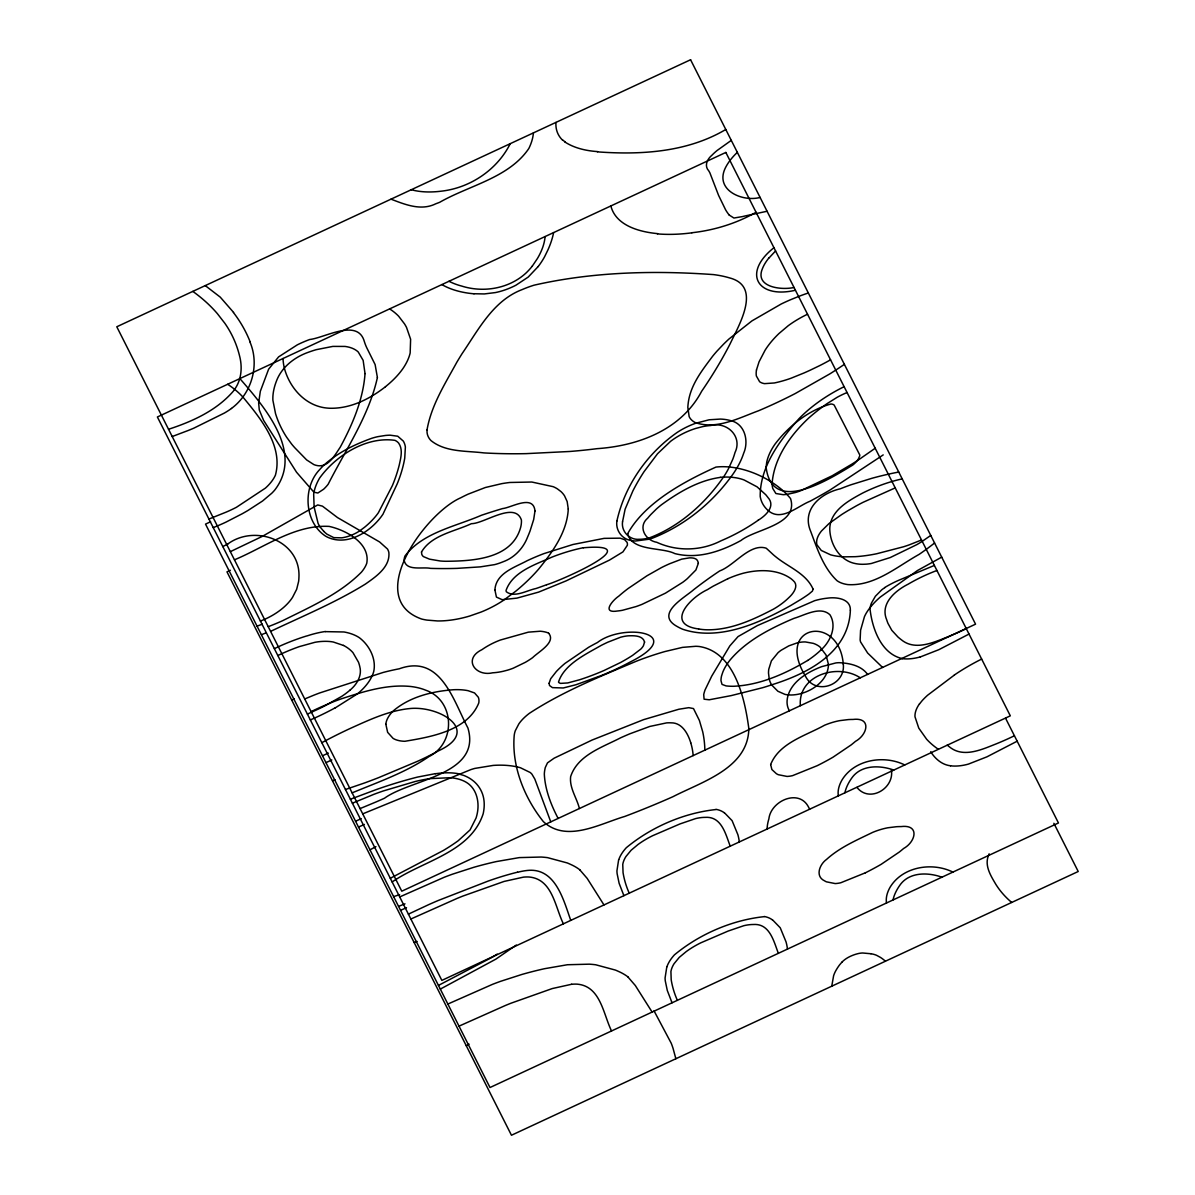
<?xml version="1.0" encoding="UTF-8"?>
<svg xmlns="http://www.w3.org/2000/svg" width="1195" height="1195" viewBox="0 0 1195 1195"><rect width="100%" height="100%" fill="white"/><g stroke="black" fill="none" stroke-linecap="round" stroke-linejoin="round"><path stroke-width="1.5" d="M831.75 986.189L833.602 975.762A45.305 24.483 -24.2 0 1 836.291 969.847A61.05 32.982 -24.2 0 1 839.652 964.798L841.833 962.259M756.48 369.942L759.064 361.801L765.099 350.21A85.069 45.963 -24.2 0 1 778.976 333.524L788.267 325.682A67.532 36.477 -24.2 0 1 807.536 314.225M988.519 855.411C984.277 865.613 990.804 875.816 995.838 884.345A239.657 129.463 -24.2 0 0 1011.702 902.449M618.652 859.683L616.934 870.856A119.5 64.56 -24.2 0 0 617.128 873.694L619.13 883.329L623.895 895.667M666.81 966.815L665.077 977.988A119.5 64.56 -24.2 0 0 665.271 980.826L667.288 990.461L672.038 1002.799M988.818 854.619L989.146 853.813M383.505 513.058L397.158 483.96A245.02 132.361 -24.2 0 0 404.746 458.103L405.374 446.99A53.551 28.934 -24.2 0 0 403.312 441.089L397.741 436.22L390.153 435.189A46.351 25.05 -24.2 0 0 385.477 435.458L377.874 436.653A41.183 22.242 -24.2 0 0 371.735 438.296C354.646 444.435 337.841 452.591 324.248 464.855A52.64 28.441 -24.2 0 0 319.767 469.486C302.529 487.306 304.277 521.797 325.159 535.868A60.004 32.414 -24.2 0 0 327.654 537.242C345.146 545.323 364.834 534.897 376.828 521.916A58.435 31.563 -24.2 0 0 383.296 513.686M510.235 143.684C497.15 169.869 470.083 188.003 441.104 191.2A77.361 41.795 -24.2 0 1 411.304 189.721M919.508 703.915L922.271 700.524A61.184 33.057 -24.2 0 1 927.589 695.251L954.432 675.011M532.253 266.186L537.391 258.553A96.451 52.102 -24.2 0 0 545.099 236.58M538.198 266.53L528.22 277.061L515.941 285.202A44.484 24.034 -24.2 0 1 495.462 292.566L484.348 293.94L474.012 293.746M769.236 257.732L775.585 250.935M821.294 649.662C830.495 641.342 837.187 626.24 829.928 614.753C820.293 605.76 804.653 615.276 794.197 618.278A191.797 103.621 -24.2 0 0 787.595 621.101C766.548 630.512 745.426 641.924 730.294 659.745A62.484 33.759 -24.2 0 0 722.826 672.068L721.586 675.802A48.472 26.185 -24.2 0 0 720.988 680.672L722.019 684.406L726.082 685.9A56.12 30.308 -24.2 0 0 733.7 686.274C760.154 685.064 785.19 673.831 807.641 660.462M773.957 247.709C741.901 272.998 757.391 299.153 795.422 290.251M349.791 690.307C356.707 684.72 362.294 675.713 359.77 666.571A126.207 68.19 -24.2 0 0 358.485 662.194L352.988 652.694A82.545 44.588 -24.2 0 0 343.473 645.419M516.315 945.051L495.776 959.182L440.313 989.101M385.492 386.702C369.748 399.07 350.434 408.705 329.999 408.257A52.446 28.336 -24.2 0 1 321.276 407.122C302.768 402.775 289.28 386.284 284.44 368.448A158.472 85.607 -24.2 0 1 283.006 358.515M231.471 408.436C251.577 393.693 259.853 365.252 250.039 342.173M930.756 535.435L922.047 541.454A76.689 41.422 -24.2 0 1 916.819 544.636L890.23 557.557L871.409 563.472A35.133 18.971 -24.2 0 1 866.076 564.174L862.939 564.294A39.749 21.48 -24.2 0 1 855.232 563.547C839.637 560.5 830.122 544.173 829.778 529.161C829.838 510.877 848.36 500.765 862.402 493.191A95.495 51.594 -24.2 0 1 902.195 478.881M875.203 448.244L859.758 458.999A339.007 183.149 -24.2 0 1 852.08 464.018L832.168 475.774L800.59 490.772A34.789 18.791 -24.2 0 1 795.228 492.564L787.834 494.192A40.869 22.078 -24.2 0 1 783.322 494.7L775.884 493.52L772.807 488.531A65.785 35.536 -24.2 0 1 772.075 483.841C773.927 458.043 790.343 435.249 808.686 418.071A125.355 67.712 -24.2 0 1 827.149 403.581L837.172 397.293A54.298 29.337 -24.2 0 1 847.061 392.528M883.21 454.907L830.122 489.95A298.929 161.489 -24.2 0 1 810.001 501.258C797.364 506.217 780.753 522.588 767.504 509.951A82.873 44.768 -24.2 0 1 764.919 507.143A77.107 41.661 -24.2 0 1 760.199 496.403C759.93 466.528 780.051 440.163 798.947 418.728A102.815 55.538 -24.2 0 1 844.103 386.702M758.093 520.288C765.577 515.792 776.078 506.232 767.862 497.404A191.11 103.248 -24.2 0 0 765.741 494.715L757.092 486.858L744.216 480.031A61.483 33.221 -24.2 0 0 720.346 477.298M884.808 587.641L884.18 588.059A27.321 14.758 -24.2 0 0 881.761 589.822L875.382 596.26L871.439 603.131A46.008 24.856 -24.2 0 0 869.975 608.643C872.111 628.107 880.939 653.814 902.359 658.639M731.28 140.383L717.105 150.495A50.787 27.44 -24.2 0 0 711.832 155.32C707.291 159.054 704.019 165.776 708.71 170.78A125.953 68.04 -24.2 0 1 709.905 172.902L718.628 195.487L725.559 209.722A142.534 77.003 -24.2 0 0 729.219 215.07M291.804 700.24L294.373 698.657M969.025 634.067L938.822 649.692L920.225 656.981M1017.169 741.199L986.965 756.823L968.383 764.113A35.611 19.239 -24.2 0 1 950.488 765.801M469.112 1044.146L466.289 1045.789M756.062 212.277C736.389 223.465 714.356 230.247 691.89 232.741M725.783 129.493C687.215 152.303 641.028 155.036 597.366 151.855M335.272 707.873L357.544 693.787A47.561 25.692 -24.2 0 0 361.502 690.262L362.742 689.052A52.46 28.336 -24.2 0 0 372.945 673.92A49.488 26.738 -24.2 0 0 373.796 671.231C376.32 658.714 369.374 645.39 359.546 637.846A68.548 37.03 -24.2 0 0 355.348 635.456A70.161 37.911 -24.2 0 0 343.996 631.976L325.339 631.632M392.169 881.97C422.358 860.893 470.337 852.797 483.153 813.84A106.669 57.629 -24.2 0 0 483.99 800.545C483.138 792.3 478.627 784.562 471.846 779.782A75.18 40.615 -24.2 0 0 463.869 775.465L458.492 773.897M410.871 919.015L457.087 898.416A175.919 95.032 -24.2 0 1 462.868 896.071L504.096 881.432L523.5 877.13A33.998 18.373 -24.2 0 1 529.131 877.01C552.478 879.117 555.033 906.841 563.383 923.825M459.014 1026.147L505.246 1005.548A175.919 95.032 -24.2 0 1 511.012 1003.202L552.254 988.564L571.643 984.262M227.707 544.069C254.923 523.768 301.14 540.723 298.914 577.723A100.007 54.029 -24.2 0 1 298.601 581.517L296.674 589.269L292.566 597.306A44.081 23.81 -24.2 0 1 260.39 621.056M390.302 878.28L443.3 850.511A119.186 64.396 -24.2 0 0 458.178 840.757L470.053 829.942L476.058 818.037A95.719 51.714 -24.2 0 0 477.806 809.971C478.837 800.665 476.372 790.209 468.828 784.084A57.315 30.965 -24.2 0 0 450.47 777.706L430.14 778.602A100.634 54.372 -24.2 0 0 415.248 781.485L383.505 790.896A167.614 90.551 -24.2 0 0 374.11 794.242L352.391 803.204M438.445 985.427L491.444 957.643A119.186 64.396 -24.2 0 0 497.165 954.118M865.374 872.813L840.772 882.761A21.809 11.786 -24.2 0 1 835.185 883.568L826.387 881.82A57.24 30.921 -24.2 0 1 824.535 880.82C814.841 876.279 819.71 864.239 826.522 859.444C839.816 847.345 856.651 840.175 872.634 832.392A43.976 23.751 -24.2 0 1 887.915 827.762L896.474 826.716A60.512 32.683 -24.2 0 1 901.09 826.582C919.866 824.251 915.848 841.743 903.659 848.465A132.092 71.371 -24.2 0 1 899.357 852.005L881.133 864.343A163.401 88.281 -24.2 0 1 865.374 872.813M234.459 559.813C264.961 547.116 294.717 524.545 329.133 526.397C345.758 530.057 370.39 543.038 366.775 563.203A37.389 20.195 -24.2 0 1 361.428 572.166C339.499 594.259 310.207 606.911 282.737 620.653A137.739 74.419 -24.2 0 1 268.218 626.673M408.406 914.145L428.811 904.585A282.871 152.826 -24.2 0 1 438.192 900.507L487.948 881.148A172.782 93.344 -24.2 0 1 517.525 872.186M399.713 896.922L444.196 877.279A172.155 93.001 -24.2 0 1 452.457 874.187L473.758 867.316A233.264 126.028 -24.2 0 1 496.313 861.58L519.272 857.607L541.126 857.039A99.319 53.655 -24.2 0 1 547.594 857.651L567.296 862.954A169.018 91.313 -24.2 0 1 570.418 864.329A102.815 55.553 -24.2 0 1 580.143 870.035M447.856 1004.054L492.34 984.411A172.155 93.001 -24.2 0 1 500.6 981.319L521.916 974.448A233.264 126.028 -24.2 0 1 544.472 968.712L567.431 964.738L589.269 964.171A99.319 53.655 -24.2 0 1 595.737 964.783L615.44 970.086A169.018 91.313 -24.2 0 1 618.577 971.46A102.815 55.553 -24.2 0 1 628.301 977.166M210.604 521.752L205.525 524.112L490.01 1087.525L1058.456 822.967L1005.592 718.27M230.366 570.269L226.975 571.852L511.46 1135.25L1078.219 871.499L1053.87 823.295M361.278 818.665L355.557 821.234M270.593 631.378C302.484 616.232 335.332 602.683 365.431 584.056C375.902 576.707 390.227 567.013 388.868 552.553A40.481 21.869 -24.2 0 0 387.479 549.013L379.607 541.962L337.573 517.614L322.456 506.157L317.721 504.932L262.392 536.331L230.336 551.657M727.919 578.679L713.325 586.103A103.293 55.806 -24.2 0 0 707.44 589.643C689.515 597.888 664.943 624.462 698.612 628.958M941.72 557.139L917.446 570.538L880.312 597.052A62.484 33.759 -24.2 0 0 866.375 612.945A54.686 29.546 -24.2 0 0 864.433 616.725L860.579 630.288L860.131 639.967A49.802 26.902 -24.2 0 0 860.624 642.014L867.645 653.038L882.567 667.437M400.534 910.336L406.524 907.707M307.414 714.102L318.811 708.844A261.765 141.413 -24.2 0 0 325.04 705.767L341.561 696.461A49.802 26.902 -24.2 0 0 349.821 690.307M304.71 698.97L313.478 695.341A142.802 77.152 -24.2 0 1 319.677 692.951L383.192 672.441A156.56 84.576 -24.2 0 1 399.235 668.797C440.596 653.77 453.219 700.21 467.917 728.009C481.854 774.972 410.841 779.05 384.536 798.2A269.652 145.685 -24.2 0 1 375.693 802.099L360.068 808.597M921.524 539.991L909.305 544.83A91.328 49.339 -24.2 0 1 903.465 546.787L876.697 553.748A107.938 58.316 -24.2 0 1 855.247 556.691L844.103 556.84A72.626 39.241 -24.2 0 1 830.585 554.824L821.279 550.462L816.977 544.83A27.097 14.639 -24.2 0 1 816.663 543.396A30.816 16.655 -24.2 0 1 821.458 531.013L828.957 523.604L841.788 514.477A157.74 85.218 -24.2 0 1 847.718 510.803L856.382 505.829A120.74 65.232 -24.2 0 1 863.134 502.288L895.219 487.889M362.727 813.87L470.815 769.625A44.32 23.945 -24.2 0 1 474.803 768.415L493.162 765.412A85.428 46.157 -24.2 0 1 520.452 767.758L530.192 772.493A40.959 22.122 -24.2 0 1 531.939 774.181L534.837 779.095L550.761 821.861M352.122 792.868C378.232 782.023 405.389 772.672 428.885 756.629C456.221 743.2 454.907 700.33 425.853 690.247A83.082 44.887 -24.2 0 0 410.811 686.498C386.896 684.063 363.444 691.591 341.008 698.941A138.934 75.061 -24.2 0 0 331.388 702.57L321.156 706.917A153.931 83.157 -24.2 0 0 311.118 711.652M350.389 799.246L376.32 789.566A264.946 143.131 -24.2 0 1 417.593 777.064L435.428 773.643M398.547 906.378L405 903.838M262.317 624.163L257.059 626.18M546.638 584.713C557.393 581.965 650.394 541.918 583.354 547.788M934.37 565.429L899.566 579.919A63.23 34.162 -24.2 0 0 884.703 587.537M208.916 519.048L225.9 512.222A80.438 43.453 -24.2 0 0 236.371 507.322L265.365 488.157A41.362 22.346 -24.2 0 0 275.418 475.147C283.409 445.884 260.405 418.205 242.854 396.994A225.213 121.666 -24.2 0 0 227.677 384.282M414.157 942.541L417.13 941.451M172.2 436.534L188.287 430.454A226.467 122.353 -24.2 0 0 193.784 428.183L224.391 413.052A52.52 28.381 -24.2 0 0 231.501 408.466M399.608 894.652L393.618 896.623M345.474 789.492L364.624 782.934A330.014 178.294 -24.2 0 0 378.8 777.572L417.742 761.2A163.79 88.49 -24.2 0 0 438.655 750.759C481.914 730.698 439.342 705.259 409.422 708.59C388.45 710.756 369.076 719.958 350.09 728.517A271.116 146.462 -24.2 0 0 321.843 742.692M168.54 429.274C192.305 421.536 216.414 410.617 233.1 391.437A45.156 24.393 -24.2 0 0 235.251 388.45C241.674 378.86 242.436 366.507 239.478 355.572A329.581 178.055 -24.2 0 0 224.824 323.262L217.37 313.643A392.961 212.292 -24.2 0 0 192.813 291.401M517.51 872.26L518.974 871.932A45.216 24.423 -24.2 0 1 527.503 870.438C555.436 867.525 563.502 899.895 570.762 920.389M767.07 211.261L746.845 215.578A77.078 41.646 -24.2 0 0 742.379 216.609L733.924 218.028L729.234 215.07M794.033 287.472C781.56 290.34 754.344 287.383 762.485 268.502A51.654 27.903 -24.2 0 1 769.102 257.717M720.301 477.403C698.582 480.42 678.954 492.056 661.492 504.753A60.452 32.653 -24.2 0 0 656.399 509.025L650.857 514.507A77.107 41.661 -24.2 0 0 647.675 518.167C637.503 526.786 645.39 540.439 656.772 542.291C677.042 551.612 700.957 551.059 720.824 540.887A111.986 60.497 -24.2 0 0 758.108 520.303M760.095 197.444C742.946 202.104 715.596 190.737 724.723 169.302A58.48 31.593 -24.2 0 1 737.36 152.333M715.939 809.538C683.719 812.973 651.32 827 626.285 847.733A43.961 23.751 -24.2 0 0 618.756 859.668M764.083 916.67C731.863 920.105 699.463 934.131 674.428 954.865A43.961 23.751 -24.2 0 0 666.9 966.8M657.579 233.623C639.683 231.964 615.858 225.721 610.854 205.943M870.946 953.744L862.715 952.998A16.043 8.664 -24.2 0 0 858.772 953.461L857.532 953.759A22.66 12.249 -24.2 0 0 849.66 956.657A17.313 9.351 -24.2 0 0 841.818 962.259M950.518 765.771C941.989 764.83 935.117 758.75 930.711 751.745M893.785 770.073C879.878 765.054 860.983 764.68 851.691 778.139A63.454 34.282 -24.2 0 0 844.88 792.793M941.929 877.205C928.022 872.186 909.126 871.812 899.835 885.271A63.454 34.282 -24.2 0 0 893.024 899.925M391.019 199.162C405.195 204.584 421.103 211.156 435.891 203.733A72.103 38.957 -24.2 0 0 439.655 202.313C469.217 185.344 508.98 177.876 528.847 148.464A87.115 47.053 -24.2 0 0 533.403 132.929M343.458 645.434L333.271 641.999A46.814 25.289 -24.2 0 0 322.844 641.386L320.962 641.506A43.125 23.302 -24.2 0 0 314.957 642.298L299.333 646.614A112.838 60.96 -24.2 0 0 277.837 655.532M449.006 281.273L449.977 281.766A108.73 58.734 -24.2 0 0 461.748 286.083C483.452 292.939 508.861 288.712 525.845 273.177A53.461 28.874 -24.2 0 0 532.223 266.186M904.764 764.964C884.046 754.687 854.38 759.408 841.922 780.126A52.311 28.262 -24.2 0 0 838.367 795.855M952.908 872.096C932.19 861.819 902.539 866.554 890.081 887.258A52.311 28.262 -24.2 0 0 886.526 902.987M860.28 677.819C837.829 662.986 797.857 675.026 800.351 705.707M548.654 633.26C556.392 642.268 538.198 651.962 532.641 657.638A52.52 28.381 -24.2 0 1 525.307 662.344L513.297 668.169A40.286 21.764 -24.2 0 1 507.278 670.231L503.05 671.321A43.662 23.586 -24.2 0 1 492.639 672.8C475.252 676.848 462.719 658.998 481.914 649.677A45.679 24.677 -24.2 0 1 500.376 640.027L528.339 632.155L540.23 631.229A37.881 20.464 -24.2 0 1 544.875 631.916A25.453 13.742 -24.2 0 1 548.684 633.231M205.271 285.605L220.253 297.137L233.578 312.418M724.334 812.645L732.102 820.666L737.868 834.663A154.245 83.321 -24.2 0 1 739.317 841.952M772.478 919.777L780.245 927.798L786.011 941.794A154.245 83.321 -24.2 0 1 787.46 949.084M564.996 141.832L562.74 140.024M580.038 870.109L587.178 878.4L603.968 904.944M628.182 977.241L635.322 985.531L652.111 1012.075M885.405 961.228L884.688 960.571A94.778 51.206 -24.2 0 0 880.476 957.419L876.577 955.313A36.881 19.927 -24.2 0 0 870.946 953.744M856.964 787.4C869.512 803.294 894.487 788.416 891.395 770.043M323.86 531.431L320.245 527.174A79.617 43.02 -24.2 0 1 318.064 523.29L314.121 507.083L313.673 494.103A79.228 42.811 -24.2 0 1 319.588 478.105C335.885 455.444 366.462 436.19 394.992 440.358A27.769 14.997 -24.2 0 1 398.742 443.24C403.118 449.634 400.788 457.939 399.279 464.9A273.072 147.523 -24.2 0 1 392.348 485.678L378.352 512.789A64.231 34.7 -24.2 0 1 364.52 527.294L359.516 531.013A25.424 13.728 -24.2 0 1 349.254 536.002L347.611 536.54A24.124 13.026 -24.2 0 1 341.695 537.825L333.808 537.645L326.952 534.165A114.675 61.946 -24.2 0 1 323.86 531.431M239.866 378.606C264.707 407.107 303.709 452.173 274.88 489.89A46.56 25.155 -24.2 0 1 271.728 493.281L262.556 501.004L248.067 510.399A173.693 93.837 -24.2 0 1 242.152 513.79L225.84 522.185A113.42 61.274 -24.2 0 1 213.233 527.607M867.6 674.413C861.311 665.525 849.272 663.15 839.069 662.687A27.291 14.743 -24.2 0 0 835.903 662.926L821.682 666.646A51.026 27.56 -24.2 0 0 814.602 669.648C803.637 674.861 792.524 682.554 788.356 694.504A55.299 29.875 -24.2 0 0 789.432 710.786M654.038 1010.865L671.202 1043.19A245.991 132.884 -24.2 0 1 673.099 1048.508L675.862 1058.74M558.125 818.426C550.985 804.803 545.069 789.641 544.322 774.121A78.78 42.557 -24.2 0 1 545.293 767.519L547.474 762.888L554.107 758.198L592.048 740.063L643.612 719.644L678.835 709.247L688.783 707.664L693.503 708.575L699.389 720.451L702.69 731.713A291.894 157.695 -24.2 0 1 704.856 750.146M611.541 1030.956C603.191 1013.972 600.622 986.233 577.275 984.157A33.998 18.373 -24.2 0 0 571.643 984.277M778.363 953.326C773.792 941.466 769.804 923.302 753.358 924.497A29.502 15.938 -24.2 0 0 743.798 925.707L728.143 931.054L700.778 942.84A56.165 30.338 -24.2 0 0 686.244 951.578L679.268 957.374L674.025 963.768A36.806 19.882 -24.2 0 0 670.918 971.535L671.202 979.825A277.135 149.719 -24.2 0 0 677.386 1000.32M730.22 846.179C725.649 834.319 721.66 816.17 705.214 817.365A29.502 15.938 -24.2 0 0 695.654 818.575L680 823.923L652.634 835.708A56.165 30.338 -24.2 0 0 638.085 844.447L631.124 850.243L625.866 856.636A36.806 19.882 -24.2 0 0 622.759 864.403L623.058 872.694A277.135 149.719 -24.2 0 0 629.242 893.188M579.411 808.522C576.797 797.812 569.268 787.953 570.642 776.586C577.693 755.031 602.399 747.293 620.683 737.778A216.982 117.23 -24.2 0 1 629.914 733.775L649.841 726.44L666.616 722.885A31.458 16.999 -24.2 0 1 671.052 722.841C682.061 722.587 688.036 733.76 690.785 742.872M335.063 779.767A51.743 27.948 -24.2 0 1 332.524 780.783M364.355 824.445A159.249 86.025 -24.2 0 1 358.47 827.059M322.516 755.793A127.043 68.638 -24.2 0 1 328.311 753.104M265.619 633.021A113.42 61.274 -24.2 0 1 261.376 634.739M764.262 916.475A35.969 19.434 -24.2 0 1 772.358 919.866M369.987 849.839A271.116 146.462 -24.2 0 1 375.947 846.657M1014.421 735.747A152.9 82.604 -24.2 0 1 993.538 744.933C979.93 750.37 962.543 757.63 949.532 746.935A167.285 90.372 -24.2 0 1 947.247 745.112M325.981 762.664A112.838 60.96 -24.2 0 1 331.822 759.96M222.823 546.593A81.081 43.797 -24.2 0 1 227.707 544.069M385.462 386.687A74.374 40.182 -24.2 0 0 402.909 368.598A73.537 39.719 -24.2 0 0 410.169 352.943L410.617 339.246L406.524 327.415A183.014 98.871 -24.2 0 0 404.522 323.89L398.622 316.197A132.033 71.327 -24.2 0 0 389.615 308.907M691.86 232.831A138.351 74.747 -24.2 0 1 657.369 233.891M756.495 369.942A48.472 26.185 -24.2 0 0 756.36 375.977L759.602 381.698A19.807 10.71 -24.2 0 0 764.546 383.64L774.36 382.968A72.79 39.33 -24.2 0 0 791.075 378.217L804.071 372.945A223.032 120.486 -24.2 0 0 810.12 370.226L819.74 365.595A142.982 77.242 -24.2 0 0 830.555 359.814M954.387 674.981A134.154 72.477 -24.2 0 1 981.648 659.072M919.448 703.9A38.195 20.644 -24.2 0 0 914.997 716.806L918.776 728.128L926.603 739.197A186.749 100.888 -24.2 0 0 938.389 749.31M809.612 809.239A71.177 38.449 -24.2 0 0 808.492 806.998C798.902 788.356 770.894 800.829 768.893 818.814A92.209 49.817 -24.2 0 0 767.085 829.016M698.612 628.958A57.644 31.145 -24.2 0 0 711.413 629.75C733.551 628.794 754.045 619.249 773.359 609.196A46.276 25.005 -24.2 0 0 778.886 605.745L780.514 604.61A50.085 27.052 -24.2 0 0 788.894 597.59C793.241 593.676 799.35 585.595 793.181 580.576A106.325 57.45 -24.2 0 0 790.821 578.544C777.258 569.029 758.81 569.328 743.29 573.227A61.677 33.326 -24.2 0 0 727.919 578.694M966.277 628.615A152.9 82.604 -24.2 0 1 945.394 637.801C931.786 643.239 914.399 650.498 901.374 639.788A167.285 90.372 -24.2 0 1 897.923 636.965L891.799 630.303L887.99 623.402A140.114 75.703 -24.2 0 1 886.72 619.861C879.819 603.714 895.264 590.629 908.185 584.161A100.29 54.178 -24.2 0 1 936.925 570.493M716.119 809.344A35.969 19.434 -24.2 0 1 724.2 812.734M920.24 656.936A35.611 19.239 -24.2 0 1 902.345 658.669M553.614 232.592A152.676 82.485 -24.2 0 1 547.833 250.128L544.621 256.701A93.942 50.743 -24.2 0 1 538.213 266.53M473.967 293.806A119.844 64.739 -24.2 0 1 441.866 284.574M435.383 773.762A63.813 34.476 -24.2 0 1 458.626 773.762M335.212 707.813A159.249 86.025 -24.2 0 1 310.327 719.928M325.384 631.498A65.262 35.252 -24.2 0 0 307.444 635.785L305.965 636.173A127.043 68.638 -24.2 0 0 274.357 648.661M690.755 742.887A181.954 98.304 -24.2 0 1 693.16 755.598M821.279 649.662A61.767 33.37 -24.2 0 1 807.656 660.476M934.565 542.993A157.845 85.278 -24.2 0 1 919.104 554.39C896.982 566.684 874.695 586.282 847.912 584.609A41.795 22.585 -24.2 0 1 837.083 580.74C823.295 567.759 817.216 548.669 810.688 531.387C801.352 509.443 820.696 493.236 840.309 488.8A136.633 73.806 -24.2 0 1 851.049 484.752L872.081 478.239A211.649 114.347 -24.2 0 1 898.759 472.04M583.384 547.698A110.747 59.825 -24.2 0 0 551.836 557.169C535.255 564.623 512.67 571.688 506.068 590.39A13.16 7.11 -24.2 0 0 506.336 591.749C514.418 598.127 526.89 590.345 535.987 588.523A166.688 90.058 -24.2 0 0 546.638 584.713M844.372 364.341A254.027 137.246 -24.2 0 1 829.913 373.841L795.243 393.543A287.397 155.26 -24.2 0 1 758.571 410.751C738.749 418.041 716.776 429.901 695.4 422.642A38.001 20.524 -24.2 0 1 690.71 419.042A37.418 20.21 -24.2 0 1 689.156 416.607L687.827 407.39A150.809 81.469 -24.2 0 1 688.529 400.967C691.352 383.849 702.481 369.823 712.593 356.304A126.028 68.085 -24.2 0 1 717 351.106L723.513 344.235A153.991 83.202 -24.2 0 1 728.965 339.007L751.969 320.872L781.142 304.038A113.943 61.557 -24.2 0 1 790.149 299.9L799.201 296.226A127.566 68.907 -24.2 0 1 808.343 292.984M597.575 151.586A105.474 56.987 -24.2 0 1 564.832 141.936M562.546 140.144A71.819 38.793 -24.2 0 1 555.959 122.428M233.413 312.507A406.091 219.387 -24.2 0 1 250.233 342.084M766.1 467.021C771.731 516.21 830.301 478.553 852.618 465.139A18.732 10.113 -24.2 0 0 856.143 461.897L856.785 461.136A23.482 12.682 -24.2 0 0 858.458 458.79L859.683 455.997A8.604 4.646 -24.2 0 0 859.728 454.877L834.215 405.165A7.528 4.063 -24.2 0 0 833.408 404.582L832.885 404.373A9.366 5.064 -24.2 0 0 830.958 404C808.716 410.034 788.939 425.853 775.032 444.107A78.004 42.139 -24.2 0 0 770.461 451.725A79.228 42.811 -24.2 0 0 766.742 462.092L766.1 467.021M622.535 521.812C621.116 531.431 629.511 540.185 639.161 539.289A27.395 14.803 -24.2 0 0 649.527 537.84C680.224 526.159 706.081 502.692 724.409 475.7A125.475 67.786 -24.2 0 0 728.487 468.709L732.744 459.343A148.553 80.259 -24.2 0 0 734.985 452.576C742.782 436.444 727.023 421.357 710.652 425.525A41.601 22.466 -24.2 0 0 702.6 426.645L695.61 428.467A45.888 24.796 -24.2 0 0 676.489 437.265A45.096 24.363 -24.2 0 0 670.589 441.328L657.549 453.727L644.03 471.696A276.986 149.629 -24.2 0 0 632.842 490.996L625.119 509.175L622.535 521.812M627.674 533.702C632.065 551.582 661.701 546.952 674.831 553.584C697.91 559.454 720.854 551.492 740.975 540.498C755.345 528.937 798.962 524.889 790.537 498.554C774.48 478.851 741.617 464.078 715.954 467.081C684.123 481.465 644.912 502.512 627.674 533.702M534.987 510.952L533.687 519.496L530.072 530.938A237.85 128.492 -24.2 0 1 527.652 536.913C523.32 548.236 514.492 557.721 502.946 561.829A34.789 18.791 -24.2 0 1 494.566 564.637L480.285 566.878L457.058 568.372A390.541 210.977 -24.2 0 1 430.558 568.372C422.418 566.609 406.016 571.509 404.134 560.082A24.766 13.384 -24.2 0 1 405.03 555.929C422.701 532.477 455.519 526.547 481.271 515.329A312.926 169.048 -24.2 0 1 502.647 508.562C511.505 507.666 533.314 493.998 534.987 510.952M843.311 664.301C845.612 685.81 814.288 696.147 805.086 675.384A196.802 106.325 -24.2 0 1 802.577 671.082C778.677 624.193 839.338 614.768 843.311 664.301M748.832 728.577C748.234 768.251 702.018 781.649 672.934 796.707A492.31 265.962 -24.2 0 1 624.701 816.469C599.696 823.818 566.549 843.072 543.366 821.622C524.411 797.931 511.624 766.353 514.194 735.627A46.142 24.931 -24.2 0 1 515.299 730.742L518.839 723.916A37.15 20.076 -24.2 0 1 521.886 720.092L522.857 719.046A41.153 22.227 -24.2 0 1 529.415 713.295C562.636 691.576 599.83 676.654 636.263 661.253A174.888 94.48 -24.2 0 1 665.032 651.514L682.494 647.376L695.744 646.286A45.066 24.348 -24.2 0 1 699.389 646.525C735.015 652.171 744.933 699.508 748.832 728.577M770.655 764.531L771.88 769.535L776.377 773.688A57.24 30.921 -24.2 0 0 778.244 774.689L787.042 776.436A21.809 11.786 -24.2 0 0 792.614 775.63L817.231 765.681A163.401 88.281 -24.2 0 0 832.99 757.212L851.213 744.873A132.092 71.371 -24.2 0 0 855.5 741.333C867.689 734.611 871.723 717.119 852.946 719.45A60.512 32.683 -24.2 0 0 848.316 719.584L839.771 720.63A43.976 23.751 -24.2 0 0 824.49 725.26C805.609 735.776 779.319 742.812 770.655 764.531M568.267 509.025C567.117 532.044 552.702 551.806 538.676 569.059A146.402 79.094 -24.2 0 1 515.538 591.376L503.558 600.278A68.877 37.209 -24.2 0 1 481.092 612.049L469.665 616.037A76.346 41.242 -24.2 0 1 437.489 620.952L426.988 620.1A84.083 45.425 -24.2 0 1 421.701 619.055C363.056 598.366 425.838 512.849 460.687 497.822A88.206 47.651 -24.2 0 1 468.141 494.147L485.349 487.515L501.706 483.661A107.52 58.092 -24.2 0 1 509.832 482.481L531.835 482.033L553.165 486.679A60.9 32.892 -24.2 0 1 557.423 488.889L560.888 491.518A68.668 37.09 -24.2 0 1 564.563 495.88L567.162 501.556L568.267 509.025M385.851 724.26L387.643 732.341L393.021 738.316A32.788 17.716 -24.2 0 0 396.113 739.81A34.774 18.791 -24.2 0 0 404.836 741.288C430.917 736.942 467.544 730.728 478.762 702.989A30.054 16.237 -24.2 0 0 478.314 697.238L474.549 692.951L468.096 690.695A60.153 32.504 -24.2 0 0 453.667 689.724C432.246 691.278 409.571 696.819 393.006 711.13A32.638 17.641 -24.2 0 0 387.912 717.822L387.329 718.972A30.338 16.386 -24.2 0 0 386.06 722.766L385.851 724.26M365.028 373.587C363.19 399.593 352.51 424.479 340.246 447.184C334.69 455.28 327.938 468.604 315.973 465.303A35.477 19.165 -24.2 0 1 313.807 464.556L306.652 459.926L295.016 447.991A259.24 140.054 -24.2 0 1 291.58 444.002L286.815 437.489A318.542 172.095 -24.2 0 1 275.537 413.619L272.893 400.28A105.982 57.255 -24.2 0 1 273.087 394.26A109.925 59.391 -24.2 0 1 276.209 381.698C281.363 367.179 294.642 356.947 308.893 352.077A64.425 34.804 -24.2 0 1 316.257 349.672L332.837 346.401L345.026 346.43A43.378 23.437 -24.2 0 1 356.364 350.464A42.452 22.944 -24.2 0 1 358.261 352.032L363.146 360.382L365.028 373.587M549.117 683.301L549.521 685.512L552.448 687.633L563.248 687.976L575.945 684.75L601.503 675.474A154.767 83.62 -24.2 0 0 629.825 662.209C688.768 632.872 623.297 622.461 597.47 642.492A135.752 73.343 -24.2 0 0 588.612 647.302L564.981 663.404A77.376 41.81 -24.2 0 0 556.362 671.485L550.656 678.775L549.117 683.301M828.449 664.405C828.299 678.82 815.109 689.306 802.323 693.19A27.097 14.639 -24.2 0 1 796.124 694.594A28.486 15.386 -24.2 0 1 784.936 694.37L777.885 691.248L771.821 685.138A67.742 36.597 -24.2 0 1 769.311 679.507L768.505 673.114A85.278 46.067 -24.2 0 1 768.758 669.26L771.402 660.835L778.035 652.694A23.96 12.951 -24.2 0 1 781.172 650.229L788.82 645.868L797.319 642.835A21.166 11.442 -24.2 0 1 800.471 642.223L802.189 642.044A25.229 13.638 -24.2 0 1 805.475 641.954L813.302 643.358A46.963 25.364 -24.2 0 1 819.964 646.943L826.029 654.994L828.449 664.405M421.506 551.985L421.745 554.196A17.074 9.231 -24.2 0 0 423.448 556.616L429.498 559.155L440.163 560.978A77.451 41.84 -24.2 0 0 445.795 561.277C472.996 561.053 512.177 559.066 520.721 527.114A61.169 33.042 -24.2 0 0 521.408 520.004C514.821 500.824 483.99 523.828 471.428 523.664C454.593 531.551 431.544 534.972 421.506 551.985M427.033 429.871L427.048 432.217A41.541 22.436 -24.2 0 0 427.526 434.816L427.825 435.697A46.321 25.02 -24.2 0 0 431.022 440.611C445.645 452.367 466.259 450.709 483.885 452.905A501.975 271.19 -24.2 0 0 526.188 453.637L569.582 451.486A422.866 228.454 -24.2 0 0 597.097 448.663C638.309 445.825 681.24 429.886 701.614 391.333A564.563 304.994 -24.2 0 0 730.145 343.772C739.063 324.906 762.171 286.322 729.547 277.897A131.106 70.834 -24.2 0 0 713.49 274.596C653.74 270.339 592.615 271.818 534.06 285.187A62.947 34.013 -24.2 0 0 522.17 289.578C493.266 300.513 478.493 329.656 462.092 353.63A493.162 266.425 -24.2 0 0 456.774 362.339C445.048 383.819 431.231 405.404 427.033 429.871M813.078 589.15L812.406 591.107L808.776 594.154A116.617 63.006 -24.2 0 1 801.083 599.292L790.881 605.417A183.522 99.14 -24.2 0 1 766.1 618.159C740.706 629.959 710.457 638.488 682.913 629.317A87.937 47.501 -24.2 0 1 677.445 626.658C654.068 614.155 684.645 597.694 693.697 589.673A258.628 139.725 -24.2 0 1 719.719 570.911C734.492 565.504 749.758 543.098 766.085 548.146A127.91 69.101 -24.2 0 1 767.369 549.237L773.284 554.719A163.342 88.251 -24.2 0 0 775.913 556.9C788.476 567.207 806.252 573.421 813.078 589.15M850.362 610.152C848.883 652.604 807.596 673.607 772.089 684.69A123.548 66.741 -24.2 0 1 762.529 687.737L731.131 695.624L709.232 699.777L704.094 699.209L703.706 694.564A84.651 45.739 -24.2 0 1 705.065 689.918L711.727 676.131L729.831 645.897L738.047 636.577L757.376 625.597L814.646 600.682A45.037 24.333 -24.2 0 1 827.209 598.187C835.858 596.873 850.72 598.411 850.362 610.152M494.909 589.912L496.418 597.082L502.139 599.681L516.912 598.127L538.616 592.108L565.967 580.949L609.45 560.111L622.939 551.896L627.345 545.279A17.253 9.321 -24.2 0 0 627.061 542.351L624.701 539.722L620.16 538.168L604.117 538.362L572.988 544.487L543.874 553.629A131.808 71.207 -24.2 0 0 527.189 560.694C514.836 567.401 495.925 573.092 494.909 589.912M698.328 563.338L695.908 569.985L687.304 578.664A60.825 32.862 -24.2 0 1 682.793 582.264L665.436 593.168L642.044 604.341A76.36 41.257 -24.2 0 1 635.949 606.597L622.565 610.257A40.779 22.033 -24.2 0 1 617.561 610.989C601.16 613.662 612.512 600.323 618.771 596.156A102.486 55.373 -24.2 0 1 622.849 592.675A94.763 51.206 -24.2 0 1 628.256 588.433L647.003 575.766L661.462 567.595A80.483 43.483 -24.2 0 1 669.723 563.711L681.733 559.126L689.455 557.871A24.229 13.085 -24.2 0 1 692.219 557.96L693.219 558.095A13.07 7.065 -24.2 0 1 694.698 558.483L695.893 559.021A9.291 5.019 -24.2 0 1 696.685 559.618L697.103 560.096A23.766 12.831 -24.2 0 1 697.94 561.665L698.328 563.338M377.396 377.5C369.061 415.711 345.758 449.604 328.147 484.274A37.822 20.434 -24.2 0 1 323.606 489.233L317.84 493.027L313.882 492.161L296.539 472.219L263.632 420.416L259.285 409.975L258.643 402.864L260.331 391.288L268.636 369.165L278.599 356.887L297.331 344.832A67.159 36.283 -24.2 0 1 309.729 339.499C324.846 337.841 357.619 318.034 364.296 341.367A161.325 87.145 -24.2 0 0 366.82 347.894L375.125 364.58L377.396 377.5M616.919 520.93C615.38 530.012 621.863 539.169 631.035 540.469A33.042 17.85 -24.2 0 0 635.396 541.021L649.243 539.199A34.043 18.388 -24.2 0 0 652.649 538.094C685.168 525.202 713.161 502.258 733.252 473.728A118.081 63.783 -24.2 0 0 743.663 453.249C749.086 440.955 744.888 423.463 730.25 420.535A50.026 27.022 -24.2 0 0 720.451 419.072L709.113 419.789L695.46 423.329A47.77 25.797 -24.2 0 0 682.987 428.945A46.919 25.349 -24.2 0 0 676.953 432.59C647.167 453.473 624.836 485.349 616.919 520.93M644.568 642.029L643.433 645.703A17.103 9.246 -24.2 0 1 640.893 649.005L632.633 655.338A97.945 52.909 -24.2 0 1 620.444 662.568L604.028 670.5A145.103 78.392 -24.2 0 1 579.545 679.776L567.759 682.942L560.604 683.376A8.007 4.332 -24.2 0 1 558.483 682.121C564.13 664.36 585.789 654.248 601.369 645.315A140.905 76.121 -24.2 0 1 607.747 642.223L620.593 637.234A28.441 15.371 -24.2 0 1 628.032 635.845C633.664 635.606 642.85 635.262 644.568 642.029M690.576 59.75L116.781 326.773L401.774 891.201L975.553 624.163L690.576 59.75M725.843 152.437L157.381 416.98L441.851 980.393L1010.313 715.835L725.843 152.437"/></g></svg>
